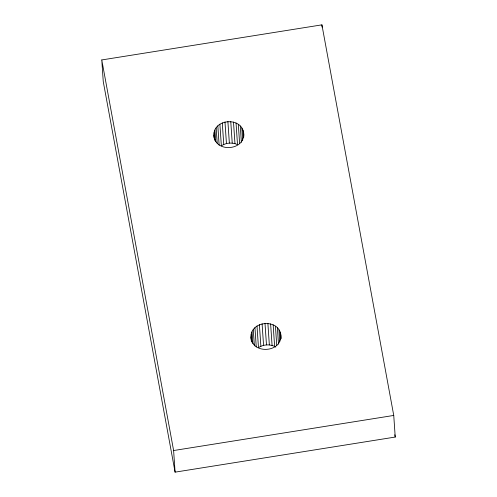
<?xml version="1.0" encoding="UTF-8"?>
<svg xmlns="http://www.w3.org/2000/svg" width="497" height="497" viewBox="0 0 497 497"><rect width="100%" height="100%" fill="white"/><g stroke="black" fill="none" stroke-linecap="round" stroke-linejoin="round"><path stroke-width="0.75" d="M214.151 138.135C210.163 117.888 244.946 115.428 243.803 136.06M251.32 340.712C246.469 319.534 282.843 316.962 280.967 338.637M243.592 132.972C245.624 150.939 214.449 153.132 213.94 135.047M280.706 334.773C282.737 352.746 251.563 354.939 251.06 336.854M236.038 122.989L237.51 144.608C232.379 142.192 226.073 142.67 221.358 145.82L219.885 124.2M275.767 347.092C270.548 343.874 263.534 344.259 258.477 347.62L256.999 326.007M101.773 59.944L321.913 24.85L393.748 415.442L395.227 437.056L175.087 472.15L103.252 81.558L101.773 59.944L173.615 450.537L175.087 472.15M173.615 450.537L393.748 415.442M394.804 434.769L395.227 437.056M321.913 24.85L322.075 27.167M280.749 337.351L280.855 338.892M280.091 332.226L280.563 339.171M278.966 329.909L279.755 341.489M277.394 327.871L278.5 344.079M275.431 326.156L276.748 345.452M273.151 324.796L274.624 346.409M270.61 323.839L272.083 345.452M267.877 323.317L269.349 344.93M265 323.274L266.473 344.887M262.087 323.74L263.565 345.353M259.397 324.671L260.869 346.285M243.636 135.544L243.741 137.091M242.977 130.419L243.449 137.365M241.853 128.102L242.691 140.452M254.949 327.697L256.266 346.999M240.275 126.064L241.38 142.272M253.284 329.685L254.389 345.9M238.318 124.349L239.635 143.645M252.047 331.909L252.836 343.489M251.289 334.319L251.817 342.035M251.389 339.451L251.494 340.992M233.497 122.032L234.969 143.645M230.757 121.51L232.229 143.124M227.887 121.467L229.359 143.08M224.973 121.933L226.446 143.546M222.283 122.865L223.756 144.478M217.835 125.896L219.146 145.192M216.164 127.878L217.22 143.316M214.934 130.102L215.723 141.682M214.176 132.513L214.704 140.235"/></g></svg>
